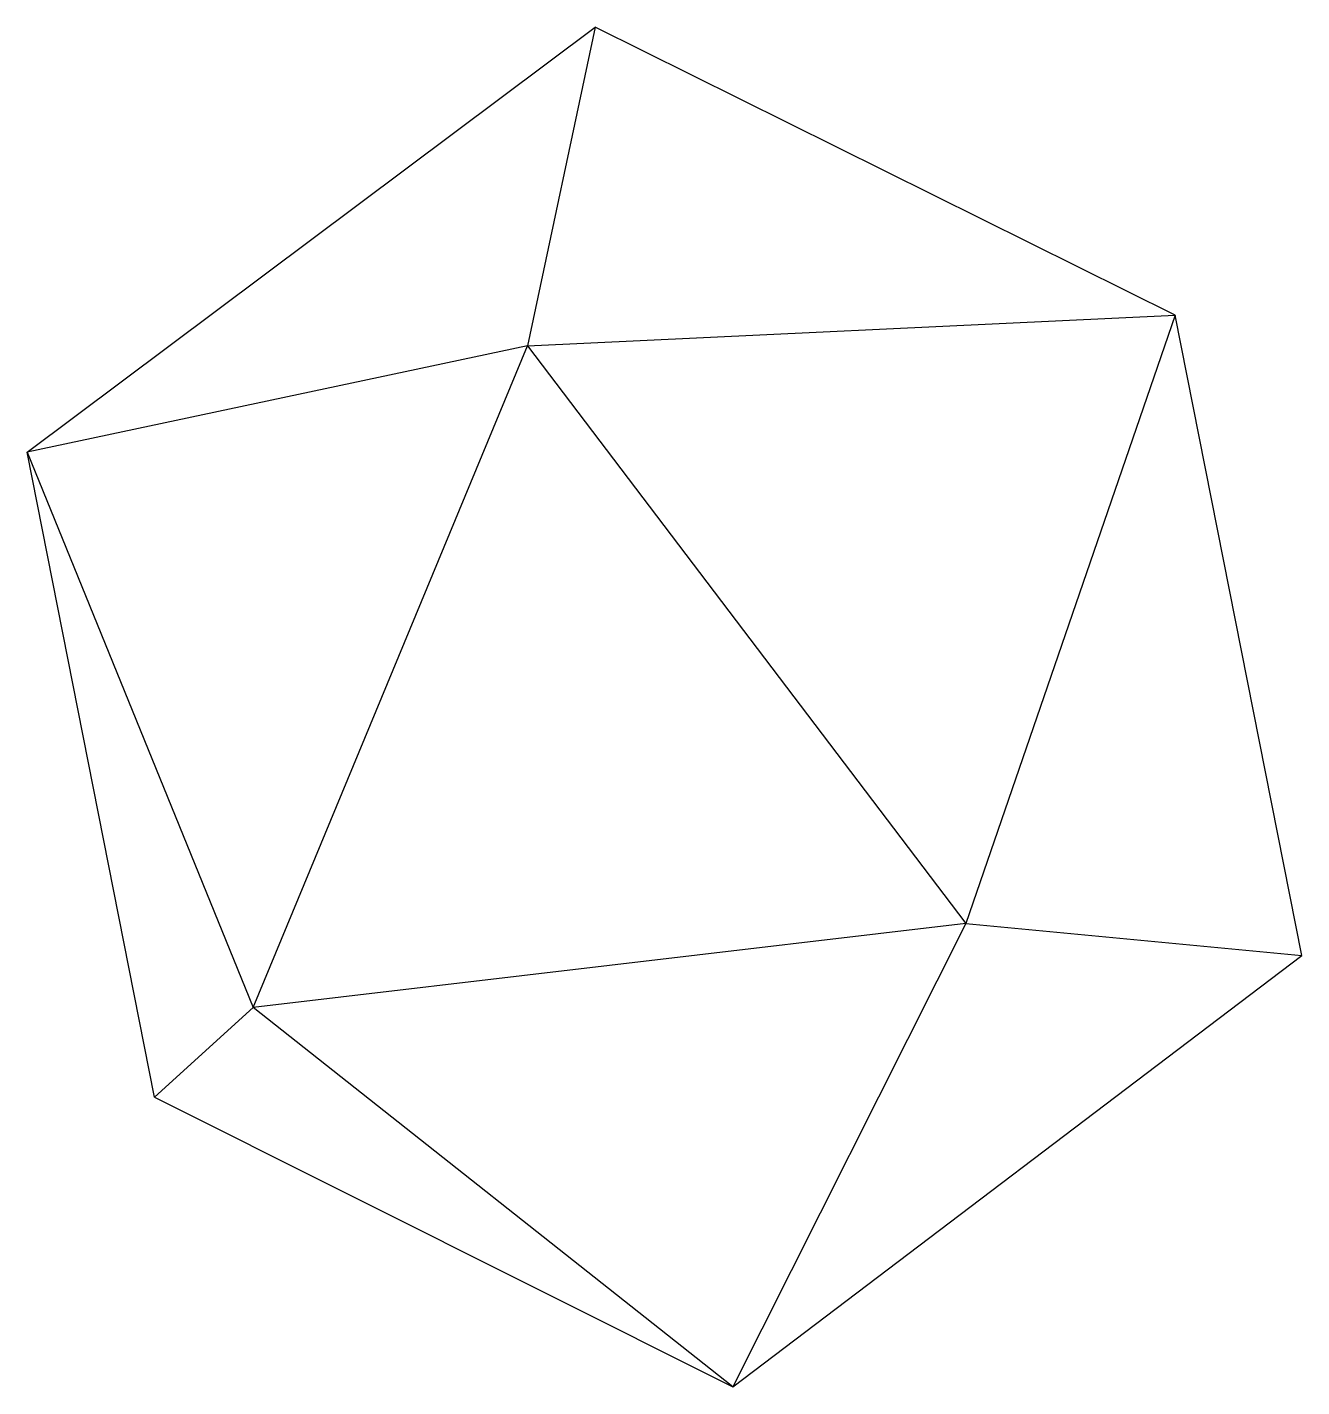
# Model space of a CAD drawing. Header units: inches. Extents: x 20.331 to 20.668, y 8.59 to 8.95.
import ezdxf

# ---------------------------------------------------------------- set-up
doc = ezdxf.new("R2010")
doc.units = ezdxf.units.IN
doc.header["$MEASUREMENT"] = 0

msp = doc.modelspace()

# ---------------------------------------------------------------- linework, layer by layer
for p, q in [((20.33096, 8.83738), (20.48111, 8.94968)), ((20.48111, 8.94968), (20.46322, 8.86544)), ((20.63438, 8.87359), (20.48111, 8.94968)), ((20.46322, 8.86544), (20.63438, 8.87359)), ((20.63438, 8.87359), (20.57906, 8.71285)), ((20.66786, 8.70437), (20.63438, 8.87359)), ((20.46322, 8.86544), (20.33096, 8.83738)), ((20.39065, 8.69061), (20.46322, 8.86544)), ((20.46322, 8.86544), (20.57906, 8.71285)), ((20.33096, 8.83738), (20.39065, 8.69061)), ((20.36465, 8.66691), (20.33096, 8.83738)), ((20.57906, 8.71285), (20.39065, 8.69061)), ((20.57906, 8.71285), (20.51751, 8.59038)), ((20.57906, 8.71285), (20.66786, 8.70437)), ((20.51751, 8.59038), (20.66786, 8.70437)), ((20.39065, 8.69061), (20.36465, 8.66691)), ((20.51751, 8.59038), (20.39065, 8.69061)), ((20.36465, 8.66691), (20.51751, 8.59038))]:
    msp.add_line(p, q)

doc.saveas('drawing.dxf')
